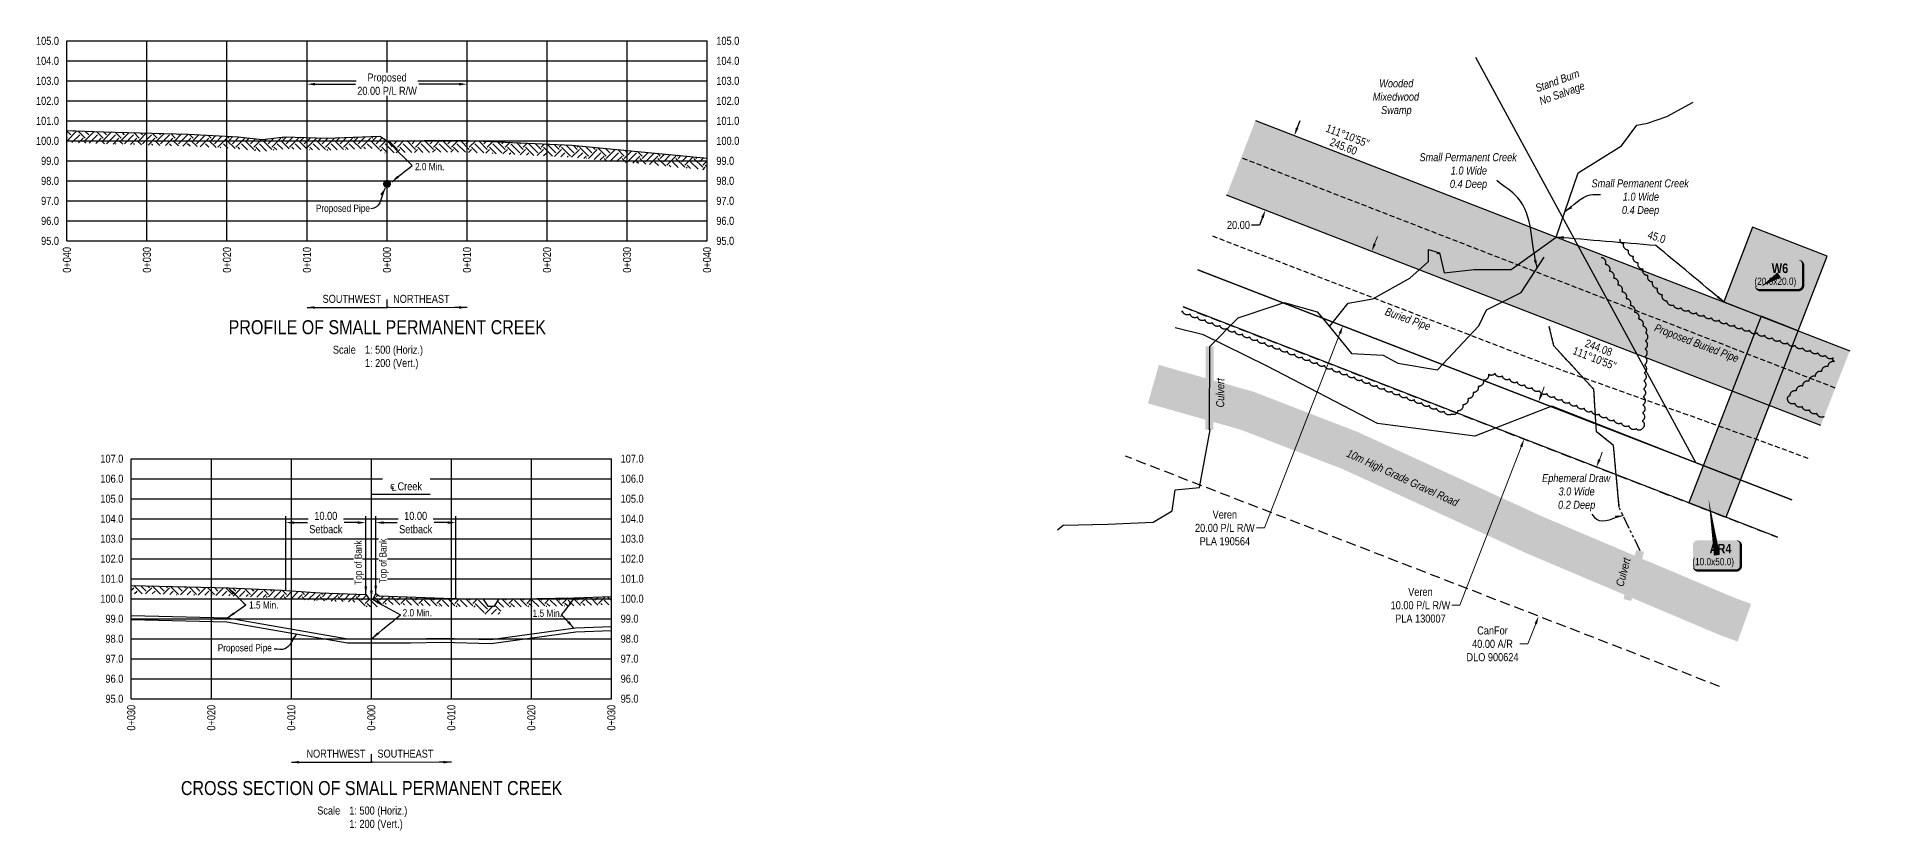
# Model space of a CAD drawing. Extents: x 473254 to 483871, y 6040471 to 6049084.
# Drawn here: x 478036 to 480328, y 6042218 to 6043209 of the extents above; entities that cross this region are included whole.
import ezdxf
from ezdxf.enums import TextEntityAlignment as Align

# ---------------------------------------------------------------- set-up
doc = ezdxf.new("R2010")
doc.units = 0
doc.header["$LTSCALE"] = 5
doc.header["$PDSIZE"] = 0.5
for name, pattern in [('0', [1, 1, 0]), ('foc-ACCESSROAD', [3.75, 2.5, -1.25]), ('foc-TOPO', [1, 0.2, -0.8]), ('foc-TOPO-ephemeral', [6.25, 3.125, -0.625, 0.625, -0.625, 0.625, -0.625]), ('UG_PIPE', [1.875, 1.25, -0.625])]:
    doc.linetypes.add(name, pattern=pattern)
doc.layers.get('Defpoints').update_dxf_attribs({"color": 9})
for name, color, linetype, lineweight in [('AS-GENERAL', 48, 'Continuous', 18), ('C-RW-T', 13, 'Continuous', 9), ('F-AR-T', 190, 'Continuous', 9), ('T-TEXT', 48, 'Continuous', 18), ('T-TIE-T', 201, 'Continuous', 18)]:
    doc.layers.add(name, color=color, linetype=linetype, lineweight=lineweight)
for name, color, linetype in [('AS-PIPE-UG', 44, 'UG_PIPE'), ('AS-PIPE-UG-T', 44, 'Continuous'), ('AS-ROADS', 254, 'Continuous'), ('C-RW', 13, 'Continuous'), ('CG-NOTES', 7, 'Continuous'), ('DETAIL-T', 7, 'Continuous'), ('F-AR', 190, 'foc-ACCESSROAD'), ('L-BD', 7, 'Continuous'), ('L-BD1', 253, 'Continuous'), ('L-DETAIL-T', 3, 'Continuous'), ('L-MON', 1, 'Continuous'), ('P-CROSSINGS-GRID', 8, 'Continuous'), ('P-CROSSINGS-GROUND', 48, 'foc-TOPO'), ('P-CROSSINGS-LINE', 3, 'Continuous'), ('P-PROPOSED', 10, 'Continuous'), ('P-PROPOSED-H', 21, 'Continuous'), ('P-TEMP-BLOCKS', 250, 'Continuous'), ('P-TEMP-H', 41, 'Continuous'), ('P-TEMP_ACCESS ROAD', 46, 'Continuous'), ('P-TEMP_WORKSPACE', 46, 'Continuous'), ('P-TXT', 4, 'Continuous'), ('S-T7', 7, 'Continuous'), ('T-BUSH', 110, '0'), ('T-CREEK', 160, 'Continuous'), ('T-DRAW', 143, 'foc-TOPO-ephemeral'), ('T-GENERAL', 48, 'foc-TOPO'), ('T-SLOPE', 48, 'Continuous'), ('T-WATER', 160, 'Continuous'), ('T-WATER-T', 170, 'Continuous'), ('WETLAND', 143, 'Continuous'), ('WETLAND-T', 146, 'Continuous')]:
    doc.layers.add(name, color=color, linetype=linetype)
doc.styles.add('140', font='ARIALN.TTF', dxfattribs={"height": 15})
doc.styles.add('80', font='ARIALN.TTF', dxfattribs={"height": 10})
doc.styles.add('80CG', font='ARIALN.TTF', dxfattribs={"height": 10})
doc.styles.add('80L', font='ARIALN.TTF', dxfattribs={"height": 10})
doc.styles.add('80LS', font='ARIALNI.TTF', dxfattribs={"height": 10})
doc.styles.add('BOLD', font='ARIALNB.TTF')
doc.styles.add('foc-LtypeFont', font='ARIALN.TTF', dxfattribs={"height": 7.35})
doc.linetypes.add('foc-TOPO-flowdirection-NOLINE', pattern='A,0,[">",foc-LtypeFont,S=0.3,R=0,X=0,Y=-0.945],-20,[">",foc-LtypeFont,S=0.3,R=0,X=0,Y=-0.945],0', length=20)
doc.dimstyles.new('Compass 5 000', dxfattribs={"dimscale": 5, "dimtxt": 9, "dimasz": 2, "dimexe": 0.2, "dimexo": 0.0625, "dimgap": 0.5, "dimtad": 0, "dimtih": 1, "dimtoh": 1, "dimzin": 0, "dimdsep": 46, "dimtxsty": '80CG', "dimcen": 0.1, "dimse1": 1, "dimse2": 1, "dimclrd": 256, "dimclrt": 256, "dimaunit": 1, "dimadec": 4, "dimazin": 0, "dimtfac": 0.06, "dimtofl": 0, "dimtmove": 0, "dimatfit": 1, "dimfxl": 0.2, "dimtolj": 1, "dimtzin": 0, "dimlwd": -1, "dimarcsym": 0})

# ---------------------------------------------------------------- blocks, each defined once
blk = doc.blocks.new('*D462')
at = {"transparency": 16777216}
for p, q in [((478469.2, 6042602), (478486.2, 6042602)), ((478549.1, 6042602), (478532.1, 6042602))]:
    blk.add_line(p, q, dxfattribs=at)
for points in [[(478469.2, 6042603.6), (478469.2, 6042600.3), (478459.2, 6042602)], [(478549.1, 6042603.6), (478549.1, 6042600.3), (478559.1, 6042602)]]:
    blk.add_solid(points, dxfattribs=at)
at = {"layer": 'Defpoints', "color": 0, "transparency": 16777216}
for p in [(478459.2, 6042594.6), (478559.1, 6042602), (478559.1, 6042594.6)]:
    blk.add_point(p, dxfattribs=at)
at = {"transparency": 16777216, "insert": (478509.1, 6042602), "char_height": 10, "attachment_point": 5, "style": '80CG', "bg_fill": 3, "box_fill_scale": 1.1, "bg_fill_color": 256, "bg_fill_true_color": 13158600, "bg_fill_transparency": 0}
blk.add_mtext('\\A1;10.00\\PSetback', dxfattribs=at)
blk = doc.blocks.new('*D463')
at = {"transparency": 16777216}
for p, q in [((478356.9, 6042602), (478373.9, 6042602)), ((478436.8, 6042602), (478419.8, 6042602))]:
    blk.add_line(p, q, dxfattribs=at)
for points in [[(478356.9, 6042603.6), (478356.9, 6042600.3), (478346.9, 6042602)], [(478436.8, 6042603.6), (478436.8, 6042600.3), (478446.8, 6042602)]]:
    blk.add_solid(points, dxfattribs=at)
at = {"layer": 'Defpoints', "color": 0, "transparency": 16777216}
for p in [(478446.8, 6042602), (478346.9, 6042589.8), (478446.8, 6042589.8)]:
    blk.add_point(p, dxfattribs=at)
at = {"transparency": 16777216, "insert": (478396.9, 6042602), "char_height": 10, "attachment_point": 5, "style": '80CG', "bg_fill": 3, "box_fill_scale": 1.1, "bg_fill_color": 256, "bg_fill_true_color": 13158600, "bg_fill_transparency": 0}
blk.add_mtext('\\A1;10.00\\PSetback', dxfattribs=at)
blk = doc.blocks.new('*D465')
at = {"transparency": 16777216}
for p, q in [((478383.4, 6043149.6), (478433.8, 6043149.6)), ((478563.3, 6043149.6), (478512.9, 6043149.6))]:
    blk.add_line(p, q, dxfattribs=at)
for points in [[(478383.4, 6043151.3), (478383.4, 6043148), (478373.4, 6043149.6)], [(478563.3, 6043151.3), (478563.3, 6043148), (478573.3, 6043149.6)]]:
    blk.add_solid(points, dxfattribs=at)
at = {"layer": 'Defpoints', "color": 0, "transparency": 16777216}
for p in [(478573.3, 6043149.6), (478373.4, 6043140.2), (478573.3, 6043140.2)]:
    blk.add_point(p, dxfattribs=at)
at = {"transparency": 16777216, "insert": (478473.4, 6043149.6), "char_height": 10, "attachment_point": 5, "style": '80CG', "bg_fill": 3, "box_fill_scale": 1.1, "bg_fill_color": 256, "bg_fill_true_color": 13158600, "bg_fill_transparency": 0}
blk.add_mtext('\\A1;Proposed\\P20.00 P/L R/W', dxfattribs=at)
blk = doc.blocks.new('PLIA')
at = {"color": 255, "const_width": 1}
blk.add_lwpolyline([(-0.5, 0, 1), (0.5, 0, 1)], format="xyb", close=True, dxfattribs=at)
blk = doc.blocks.new('PLIAA')
blk.add_blockref('PLIA', (0, 0))
blk = doc.blocks.new('PLIB')
at = {"color": 1}
blk.add_circle((0, 0), 0.8, dxfattribs=at)
blk = doc.blocks.new('PLIBB')
blk.add_blockref('PLIB', (0, 0))
blk = doc.blocks.new('PLICC')
for name in ['PLIAA', 'PLIBB']:
    blk.add_blockref(name, (0, 0))
blk = doc.blocks.new('PLI')
blk.add_blockref('PLICC', (0, 0))
blk = doc.blocks.new('*U467')
at = {"true_color": 0xff8aff}
h = blk.add_hatch(color=211, dxfattribs=at)
edge = h.paths.add_edge_path()
edge.add_line((-24, -19.1), (24, -19.1))
edge.add_arc((24, -13.1), 6, 270, 360)
edge.add_line((30, -13.1), (30, 12.5))
edge.add_arc((24, 12.5), 6, 0, 90)
edge.add_line((24, 18.5), (-24, 18.5))
edge.add_arc((-24, 12.5), 6, 90, 180)
edge.add_line((-30, 12.5), (-30, -13.1))
edge.add_arc((-24, -13.1), 6, 180, 270)
at = {"color": 250, "flags": 128}
blk.add_lwpolyline([(-24, -19.1, 3, 3, 0), (24, -19.1, 3, 3, 0.414214), (30, -13.1, 3, 3, 0), (30, 12.5, 3, 0, 0.414214), (24, 18.5, 0, 0, 0), (-24, 18.5, 0, 0, 0.414214), (-30, 12.5, 0, 0, 0), (-30, -13.1, 0, 3, 0.414214)], format="xyseb", close=True, dxfattribs=at)
at = {"flags": 128}
blk.add_lwpolyline([(-22.2, -14.5, 0, 7.5, 0), (0, 0, 0, 0, 0)], format="xyseb", dxfattribs=at)
at = {"color": 250}
for tag, p, height, style in [('TEMP_AREA_W1_001', (-9.2, 2.2), 12, 'BOLD'), ('ENTER_TEXT_001', (-30.7, -12.5), 9, '80')]:
    blk.add_attdef(tag, p, '', height=height, dxfattribs=dict(at, style=style))
blk = doc.blocks.new('*D466')
at = {"layer": 'C-RW-T', "transparency": 16777216}
for p, q in [((479915.2, 6042762.1), (479918.8, 6042771.4)), ((479889.9, 6042696.8), (479813.2, 6042498.7)), ((479813.2, 6042498.7), (479803.2, 6042498.7))]:
    blk.add_line(p, q, dxfattribs=at)
for points in [[(479913.6, 6042762.7), (479916.7, 6042761.5), (479911.6, 6042752.8)], [(479888.4, 6042697.4), (479891.5, 6042696.2), (479893.5, 6042706.2)]]:
    blk.add_solid(points, dxfattribs=at)
at = {"layer": 'Defpoints', "color": 0, "transparency": 16777216}
for p in [(479911.6, 6042752.8), (480325.1, 6042592.7), (480307.1, 6042546.1)]:
    blk.add_point(p, dxfattribs=at)
at = {"layer": 'C-RW-T', "transparency": 16777216, "insert": (479764.1, 6042498.7), "char_height": 10, "width": 371.738, "attachment_point": 5, "style": '80CG'}
blk.add_mtext('\\A1;Veren\\P10.00 P/L R/W\\PPLA 130007', dxfattribs=at)
blk = doc.blocks.new('*D468')
at = {"layer": 'Defpoints', "color": 0, "transparency": 16777216}
for p in [(480285.9, 6042554.3), (479911.7, 6042484.9), (480213.7, 6042367.9)]:
    blk.add_point(p, dxfattribs=at)
at = {"layer": 'F-AR-T', "transparency": 16777216}
for p, q in [((479987.6, 6042680.6), (479991.2, 6042690)), ((479908.1, 6042475.6), (479898.4, 6042450.5)), ((479898.4, 6042450.5), (479888.4, 6042450.5))]:
    blk.add_line(p, q, dxfattribs=at)
for points in [[(479986, 6042681.2), (479989.1, 6042680), (479984, 6042671.3)], [(479906.6, 6042476.2), (479909.7, 6042475), (479911.7, 6042484.9)]]:
    blk.add_solid(points, dxfattribs=at)
at = {"layer": 'F-AR-T', "transparency": 16777216, "insert": (479854.1, 6042450.5), "char_height": 10, "attachment_point": 5, "style": '80CG'}
blk.add_mtext('\\A1;CanFor\\P40.00 A/R\\PDLO 900624', dxfattribs=at)
blk = doc.blocks.new('*D469')
at = {"layer": 'C-RW-T', "transparency": 16777216}
for p, q in [((479706.9, 6042950.2), (479710.5, 6042959.5)), ((479663.6, 6042838.3), (479569.4, 6042595.3)), ((479569.4, 6042595.3), (479559.4, 6042595.3))]:
    blk.add_line(p, q, dxfattribs=at)
for points in [[(479705.4, 6042950.8), (479708.5, 6042949.6), (479703.3, 6042940.9)], [(479662, 6042838.9), (479665.1, 6042837.7), (479667.2, 6042847.7)]]:
    blk.add_solid(points, dxfattribs=at)
at = {"layer": 'Defpoints', "color": 0, "transparency": 16777216}
for p in [(479667.2, 6042847.7), (480393.4, 6042673.4), (480357.3, 6042580.2)]:
    blk.add_point(p, dxfattribs=at)
at = {"layer": 'C-RW-T', "transparency": 16777216, "insert": (479519.8, 6042595.3), "char_height": 10, "attachment_point": 5, "style": '80CG'}
blk.add_mtext('\\A1;Veren\\P20.00 P/L R/W\\PPLA 190564', dxfattribs=at)
blk = doc.blocks.new('*D608')
at = {"layer": 'Defpoints', "color": 0, "transparency": 16777216}
for p in [(479606.6, 6043085.5), (479720, 6043041.6, -4149.3), (479683.9, 6042948.4, -4149.3)]:
    blk.add_point(p, dxfattribs=at)
at = {"layer": 'P-TXT', "transparency": 16777216}
for p, q in [((479610.2, 6043094.9), (479613.8, 6043104.2)), ((479566.8, 6042983), (479563.2, 6042973.7)), ((479563.2, 6042973.7), (479553.2, 6042973.7))]:
    blk.add_line(p, q, dxfattribs=at)
for points in [[(479608.6, 6043095.5), (479611.7, 6043094.3), (479606.6, 6043085.5)], [(479565.3, 6042983.6), (479568.4, 6042982.4), (479570.4, 6042992.4)]]:
    blk.add_solid(points, dxfattribs=at)
at = {"layer": 'P-TXT', "transparency": 16777216, "insert": (479536.8, 6042973.7), "char_height": 10, "attachment_point": 5, "style": '80CG'}
blk.add_mtext('\\A1;20.00', dxfattribs=at)
blk = doc.blocks.new('*U594')
at = {"true_color": 0xff8aff}
h = blk.add_hatch(color=211, dxfattribs=at)
edge = h.paths.add_edge_path()
edge.add_line((-24, -19.1), (24, -19.1))
edge.add_arc((24, -13.1), 6, 270, 360)
edge.add_line((30, -13.1), (30, 12.5))
edge.add_arc((24, 12.5), 6, 0, 90)
edge.add_line((24, 18.5), (-24, 18.5))
edge.add_arc((-24, 12.5), 6, 90, 180)
edge.add_line((-30, 12.5), (-30, -13.1))
edge.add_arc((-24, -13.1), 6, 180, 270)
at = {"flags": 128}
blk.add_lwpolyline([(-10.4, 70.4, 0, 7.5, 0), (0, 0, 0, 0, 0)], format="xyseb", dxfattribs=at)
at = {"color": 250, "flags": 128}
blk.add_lwpolyline([(-24, -19.1, 3, 3, 0), (24, -19.1, 3, 3, 0.414214), (30, -13.1, 3, 3, 0), (30, 12.5, 3, 0, 0.414214), (24, 18.5, 0, 0, 0), (-24, 18.5, 0, 0, 0.414214), (-30, 12.5, 0, 0, 0), (-30, -13.1, 0, 3, 0.414214)], format="xyseb", close=True, dxfattribs=at)
at = {"color": 250}
for tag, p, height, style in [('TEMP_AREA_W1_001', (-9.2, 2.2), 12, 'BOLD'), ('ENTER_TEXT_001', (-30.7, -12.5), 9, '80')]:
    blk.add_attdef(tag, p, '', height=height, dxfattribs=dict(at, style=style))

msp = doc.modelspace()

# ---------------------------------------------------------------- hatches: boundary and pattern name
at = {"layer": 'P-CROSSINGS-GROUND'}
h = msp.add_hatch(dxfattribs=at)
h.set_pattern_fill('EARTH', color=256, scale=2.498687, angle=45)
h.set_pattern_definition([(45, (-13485.397, 8277.328), (0, 22.438848553), [15.86666197, -15.86666197]), (45, (-13489.604, 8281.535), (0, 22.438848553), [15.86666197, -15.86666197]), (45, (-13493.812, 8285.742), (0, 22.438848553), [15.86666197, -15.86666197]), (135, (-13493.812, 8288.547), (-22.438848553, 0), [15.86666197, -15.86666197]), (135, (-13489.604, 8292.754), (-22.438848553, 0), [15.86666197, -15.86666197]), (135, (-13485.397, 8296.962), (-22.438848553, 0), [15.86666197, -15.86666197])])
h.paths.add_polyline_path([(478873.145, 6043057.305), (478704, 6043073.434), (478565.556, 6043079.909), (478473.355, 6043078.859), (478464.199, 6043084.509), (478397.704, 6043082.134), (478345.823, 6043083.909), (478317.189, 6043080.509), (478286.998, 6043083.959), (478225.071, 6043087.209), (478118.796, 6043090.209), (478073.565, 6043091.907), (478073.565, 6043076.905), (478118.304, 6043075.225), (478224.467, 6043072.228), (478285.753, 6043069.011), (478317.222, 6043065.415), (478346.454, 6043068.886), (478397.715, 6043067.132), (478460.193, 6043069.364), (478469.18, 6043063.818), (478565.291, 6043064.913), (478702.938, 6043058.475), (478872.205, 6043042.334), (478873.145, 6043042.278)])
h = msp.add_hatch(dxfattribs=at)
h.set_pattern_fill('EARTH', color=256, scale=2.498687, angle=45)
h.set_pattern_definition([(45, (251.553, 3174.68), (0, 22.438848553), [15.86666197, -15.86666197]), (45, (247.346, 3178.887), (0, 22.438848553), [15.86666197, -15.86666197]), (45, (243.139, 3183.094), (0, 22.438848553), [15.86666197, -15.86666197]), (135, (243.139, 3185.9), (-22.438848553, 0), [15.86666197, -15.86666197]), (135, (247.346, 3190.107), (-22.438848553, 0), [15.86666197, -15.86666197]), (135, (251.553, 3194.314), (-22.438848553, 0), [15.86666197, -15.86666197])])
h.paths.add_polyline_path([(478753.639, 6042499.523), (478707.921, 6042498.157), (478618.509, 6042496.296), (478612.866, 6042487.777), (478594.268, 6042487.777), (478588.095, 6042496.377), (478543.637, 6042497.559), (478466.205, 6042500.248), (478465.907, 6042496.929), (478445.532, 6042496.929), (478441.859, 6042502.334), (478389.136, 6042504.367), (478340.903, 6042507.668), (478274.835, 6042510.434), (478153.954, 6042513.471), (478153.954, 6042523.469), (478275.169, 6042520.424), (478341.453, 6042517.649), (478389.67, 6042514.349), (478446.726, 6042512.149), (478446.831, 6042512.324), (478448.701, 6042510.049), (478450.825, 6042506.924), (478456.768, 6042506.924), (478456.848, 6042507.824), (478459.165, 6042513.324), (478459.273, 6042513.399), (478463.333, 6042510.349), (478543.943, 6042507.549), (478593.322, 6042506.236), (478599.397, 6042497.771), (478607.498, 6042497.771), (478613.067, 6042506.179), (478707.668, 6042508.149), (478753.639, 6042509.522)])
at = {"layer": 'P-PROPOSED-H'}
h = msp.add_hatch(color=256, dxfattribs=at)
h.dxf.hatch_style = 1
h.paths.add_polyline_path([(479558.177, 6043104.299), (479522.062, 6043011.105), (480264.241, 6042723.491), (480300.357, 6042816.686)])
at = {"layer": 'P-TEMP-H'}
h = msp.add_hatch(color=256, dxfattribs=at)
h.dxf.hatch_style = 1
h.paths.add_polyline_path([(480236.08, 6042841.594), (480272.195, 6042934.789), (480179.001, 6042970.904), (480142.886, 6042877.71)])
h = msp.add_hatch(color=256, dxfattribs=at)
h.dxf.hatch_style = 1
h.paths.add_polyline_path([(480145.792, 6042608.608), (480236.08, 6042841.594), (480189.483, 6042859.652), (480099.195, 6042626.666)])

# ---------------------------------------------------------------- linework, layer by layer
for p, q in [((478373.407, 6043082.965), (478373.407, 6043171.519)), ((478573.302, 6043079.546), (478573.302, 6043171.519)), ((478346.883, 6042517.277), (478346.883, 6042609.84)), ((478559.112, 6042507.146), (478559.112, 6042609.937))]:
    msp.add_line(p, q)
at = {"layer": 'AS-GENERAL', "const_width": 9.995, "flags": 128}
for points in [[(479500.575, 6042718.003), (479501.01, 6042822.093)], [(480022.575, 6042505.323), (480038.49, 6042566.678)]]:
    msp.add_lwpolyline(points, dxfattribs=at)
at = {"layer": 'AS-PIPE-UG', "elevation": -4149.31}
msp.add_lwpolyline([(480282.299, 6042770.089), (479540.12, 6043057.702)], dxfattribs=at)
at = {"layer": 'AS-PIPE-UG', "flags": 128}
msp.add_lwpolyline([(480248.221, 6042682.152), (480186.24, 6042704.983), (479934.97, 6042794.298), (479502.437, 6042960.462)], dxfattribs=at)
at = {"layer": 'AS-ROADS', "const_width": 49.974, "flags": 128}
msp.add_lwpolyline([(480168.709, 6042476.973), (480148.63, 6042484.198), (479908.755, 6042585.633), (479676.6, 6042691.898), (479548.095, 6042741.573), (479430.556, 6042774.975)], dxfattribs=at)
at = {"layer": 'C-RW'}
for points in [[(480228.126, 6042630.297), (479485.947, 6042917.91)], [(479485.947, 6042917.91), (480228.126, 6042630.297)], [(480210.069, 6042583.7), (479467.889, 6042871.313)]]:
    msp.add_lwpolyline(points, dxfattribs=at)
at = {"layer": 'CG-NOTES'}
for p, q in [((478473.355, 6042870.759), (478473.355, 6042880.754)), ((478453.796, 6042302.739), (478453.796, 6042312.733))]:
    msp.add_line(p, q, dxfattribs=at)
at = {"layer": 'F-AR', "flags": 128}
for points in [[(479467.889, 6042871.313), (480210.069, 6042583.7)], [(480137.838, 6042397.311), (479395.659, 6042684.924)]]:
    msp.add_lwpolyline(points, dxfattribs=at)
at = {"layer": 'P-CROSSINGS-GRID', "color": 8}
for p, q in [((478073.565, 6043203.793), (478873.145, 6043203.793)), ((478073.565, 6042953.924), (478073.565, 6043203.793)), ((478173.512, 6042953.924), (478173.512, 6043203.793)), ((478273.46, 6042953.924), (478273.46, 6043203.793)), ((478373.407, 6042953.924), (478373.407, 6043203.793)), ((478473.355, 6042953.924), (478473.355, 6043203.793)), ((478573.302, 6042953.924), (478573.302, 6043203.793)), ((478673.25, 6042953.924), (478673.25, 6043203.793)), ((478773.197, 6042953.924), (478773.197, 6043203.793)), ((478873.145, 6042953.924), (478873.145, 6043203.793)), ((478073.565, 6043178.806), (478873.145, 6043178.806)), ((478073.565, 6043153.819), (478873.145, 6043153.819)), ((478073.565, 6043128.832), (478873.145, 6043128.832)), ((478073.565, 6043103.846), (478873.145, 6043103.846)), ((478073.565, 6043078.859), (478873.145, 6043078.859)), ((478073.565, 6043053.872), (478873.145, 6043053.872)), ((478073.565, 6043028.885), (478873.145, 6043028.885)), ((478073.565, 6043003.898), (478873.145, 6043003.898)), ((478073.565, 6042978.911), (478873.145, 6042978.911)), ((478073.565, 6042953.924), (478873.145, 6042953.924)), ((478153.954, 6042681.832), (478753.639, 6042681.832)), ((478153.954, 6042381.99), (478153.954, 6042681.832)), ((478253.901, 6042381.99), (478253.901, 6042681.832)), ((478353.849, 6042381.99), (478353.849, 6042681.832)), ((478453.796, 6042381.99), (478453.796, 6042681.832)), ((478553.744, 6042381.99), (478553.744, 6042681.832)), ((478653.691, 6042381.99), (478653.691, 6042681.832)), ((478753.639, 6042381.99), (478753.639, 6042681.832)), ((478153.954, 6042656.845), (478753.639, 6042656.845)), ((478153.954, 6042631.858), (478753.639, 6042631.858)), ((478153.954, 6042606.871), (478753.639, 6042606.871)), ((478153.954, 6042581.885), (478753.639, 6042581.885)), ((478153.954, 6042556.898), (478753.639, 6042556.898)), ((478153.954, 6042531.911), (478753.639, 6042531.911)), ((478153.954, 6042506.924), (478753.639, 6042506.924)), ((478153.954, 6042481.937), (478753.639, 6042481.937)), ((478153.954, 6042456.95), (478753.639, 6042456.95)), ((478153.954, 6042431.963), (478753.639, 6042431.963)), ((478153.954, 6042406.976), (478753.639, 6042406.976)), ((478153.954, 6042381.99), (478753.639, 6042381.99))]:
    msp.add_line(p, q, dxfattribs=at)
at = {"layer": 'P-CROSSINGS-LINE', "color": 3, "flags": 128}
for points in [[(478073.565, 6043091.907), (478118.796, 6043090.209), (478225.071, 6043087.209), (478286.998, 6043083.959), (478317.189, 6043080.509), (478345.823, 6043083.909), (478397.704, 6043082.134), (478464.199, 6043084.509), (478473.355, 6043078.859), (478565.556, 6043079.909), (478704, 6043073.434), (478873.145, 6043057.305)], [(478153.954, 6042523.469), (478275.169, 6042520.424), (478341.453, 6042517.649), (478389.67, 6042514.349), (478446.726, 6042512.149), (478446.831, 6042512.324), (478448.701, 6042510.049), (478450.825, 6042506.924), (478456.768, 6042506.924), (478456.848, 6042507.824), (478459.165, 6042513.324), (478459.273, 6042513.399), (478463.333, 6042510.349), (478543.943, 6042507.549), (478593.322, 6042506.236), (478599.397, 6042497.771), (478607.498, 6042497.771), (478613.067, 6042506.179), (478707.668, 6042508.149), (478753.639, 6042509.522)]]:
    msp.add_lwpolyline(points, dxfattribs=at)
at = {"layer": 'P-PROPOSED', "elevation": -4149.31, "flags": 128}
for points in [[(479558.177, 6043104.299), (480300.357, 6042816.686)], [(480264.241, 6042723.491), (479522.062, 6043011.105)]]:
    msp.add_lwpolyline(points, dxfattribs=at)
at = {"layer": 'P-PROPOSED'}
for points in [[(478153.954, 6042485.977), (478273.915, 6042482.963), (478424.361, 6042456.95), (478502.465, 6042456.95), (478542.411, 6042457.598), (478603.055, 6042455.986), (478708.618, 6042470.68), (478753.639, 6042472.025)], [(478153.954, 6042480.978), (478273.274, 6042477.98), (478423.865, 6042451.953), (478502.506, 6042451.953), (478542.386, 6042452.6), (478603.335, 6042450.98), (478709.038, 6042465.693), (478753.639, 6042467.026)]]:
    msp.add_lwpolyline(points, dxfattribs=at)
at = {"layer": 'P-TEMP_ACCESS ROAD', "elevation": -4149.31}
msp.add_lwpolyline([(480145.792, 6042608.608), (480236.08, 6042841.594), (480189.483, 6042859.652), (480099.195, 6042626.666)], close=True, dxfattribs=at)
at = {"layer": 'P-TEMP_WORKSPACE', "elevation": -4149.31}
msp.add_lwpolyline([(480236.08, 6042841.594), (480272.195, 6042934.789), (480179.001, 6042970.904), (480142.886, 6042877.71)], close=True, dxfattribs=at)
at = {"layer": 'T-BUSH', "flags": 128}
for points in [[(480268.414, 6042734.258, -0.00782744), (480268.376, 6042734.445, -0.52056705), (480259.278, 6042738.583, -0.52056705), (480250.18, 6042742.721, -0.52056705), (480241.082, 6042746.859, -0.52056705), (480231.984, 6042750.997, -0.52056705), (480222.886, 6042755.134, -0.52056705), (480225.899, 6042760.656, -0.52056705), (480233.829, 6042766.739, -0.52056705), (480241.759, 6042772.823, -0.52056705), (480249.69, 6042778.906, -0.52056705), (480257.62, 6042784.989, -0.52056705), (480265.55, 6042791.073, -0.52056705), (480273.48, 6042797.156, -0.52056705), (480281.411, 6042803.239, -0.52056705), (480279.724, 6042807.693, -0.52056705), (480270.233, 6042810.824, -0.52056705), (480260.741, 6042813.955, -0.52056705), (480251.249, 6042817.086, -0.52056705), (480241.758, 6042820.218, -0.52056705), (480232.266, 6042823.349, -0.52056705), (480222.775, 6042826.48, -0.52056705), (480213.283, 6042829.611, -0.52056705), (480203.791, 6042832.742, -0.52056705), (480194.3, 6042835.874, -0.52056705), (480184.808, 6042839.005, -0.52056705), (480175.316, 6042842.136, -0.52056705), (480165.825, 6042845.267, -0.52056705), (480156.333, 6042848.398, -0.52056705), (480146.842, 6042851.529, -0.52056705), (480137.35, 6042854.661, -0.52056705), (480127.858, 6042857.792, -0.52056705), (480118.367, 6042860.923, -0.52056705), (480108.875, 6042864.054, -0.52056705), (480099.384, 6042867.185, -0.52056705), (480089.892, 6042870.316, -0.52056705), (480080.4, 6042873.448, -0.52056705), (480072.332, 6042878.568, -0.52056705), (480066.304, 6042886.541, -0.52056705), (480060.277, 6042894.513, -0.52056705), (480054.25, 6042902.486, -0.52056705), (480048.222, 6042910.459, -0.52056705), (480042.195, 6042918.432, -0.52056705), (480036.168, 6042926.405, -0.52056705), (480030.14, 6042934.377, -0.52056705), (480024.113, 6042942.35, -0.52056705), (480018.085, 6042950.323, -0.52056705), (480013.732, 6042956.081)], [(479989.723, 6042933.238, -0.52056705), (479994.919, 6042924.7, -0.52056705), (480000.115, 6042916.162, -0.52056705), (480005.311, 6042907.624, -0.52056705), (480010.507, 6042899.087, -0.52056705), (480015.703, 6042890.549, -0.52056705), (480020.899, 6042882.011, -0.52056705), (480026.095, 6042873.473, -0.52056705), (480031.291, 6042864.935, -0.52056705), (480036.487, 6042856.397, -0.52056705), (480041.683, 6042847.859, -0.52056705), (480045.452, 6042838.95, -0.52056705), (480045.07, 6042828.963, -0.52056705), (480044.688, 6042818.975, -0.52056705), (480044.306, 6042808.988, -0.52056705), (480043.925, 6042799, -0.52056705), (480043.543, 6042789.013, -0.52056705), (480043.161, 6042779.025, -0.52056705), (480042.779, 6042769.038, -0.52056705), (480042.397, 6042759.05, -0.52056705), (480042.016, 6042749.063, -0.52056705), (480041.634, 6042739.075, -0.52056705), (480041.252, 6042729.088, -0.52056705), (480040.87, 6042719.101, -0.52056705), (480033.901, 6042719.189, -0.52056705), (480024.599, 6042722.845, -0.52056705), (480015.296, 6042726.5, -0.52056705), (480005.994, 6042730.156, -0.52056705), (479996.692, 6042733.812, -0.52056705), (479987.39, 6042737.468, -0.52056705), (479978.088, 6042741.124, -0.52056705), (479968.786, 6042744.779, -0.52056705), (479959.484, 6042748.435, -0.52056705), (479950.181, 6042752.091, -0.52056705), (479940.879, 6042755.747, -0.52056705), (479931.577, 6042759.403, -0.52056705), (479922.275, 6042763.058, -0.52056705), (479912.973, 6042766.714, -0.52056705), (479903.671, 6042770.37, -0.52056705), (479894.368, 6042774.026, -0.52056705), (479885.066, 6042777.682, -0.52056705), (479875.764, 6042781.337, -0.52056705), (479866.462, 6042784.993, -0.52056705), (479857.16, 6042788.649, -0.52056705), (479849.081, 6042787.487, -0.52056705), (479842.65, 6042779.836, -0.52056705), (479836.219, 6042772.185, -0.52056705), (479829.787, 6042764.534, -0.52056705), (479823.356, 6042756.884, -0.52056705), (479816.925, 6042749.233, -0.52056705), (479810.494, 6042741.582, -0.52056705), (479803.148, 6042737.466, -0.52056705), (479793.813, 6042741.038, -0.52056705), (479784.478, 6042744.609, -0.52056705), (479775.143, 6042748.181, -0.52056705), (479765.808, 6042751.752, -0.52056705), (479756.474, 6042755.324, -0.52056705), (479747.139, 6042758.895, -0.52056705), (479737.804, 6042762.467, -0.52056705), (479728.469, 6042766.038, -0.52056705), (479719.134, 6042769.61, -0.52056705), (479709.799, 6042773.181, -0.52056705), (479700.464, 6042776.752, -0.52056705), (479691.13, 6042780.324, -0.52056705), (479681.795, 6042783.895, -0.52056705), (479672.46, 6042787.467, -0.52056705), (479663.125, 6042791.038, -0.52056705), (479653.79, 6042794.61, -0.52056705), (479644.455, 6042798.181, -0.52056705), (479635.121, 6042801.753, -0.52056705), (479625.786, 6042805.324, -0.52056705), (479616.451, 6042808.896, -0.52056705), (479607.116, 6042812.467, -0.52056705), (479597.781, 6042816.039, -0.52056705), (479588.446, 6042819.61, -0.52056705), (479579.111, 6042823.182, -0.52056705), (479569.777, 6042826.753, -0.52056705), (479560.442, 6042830.325, -0.52056705), (479551.107, 6042833.896, -0.52056705), (479541.772, 6042837.468, -0.52056705), (479532.437, 6042841.039, -0.52056705), (479523.102, 6042844.611, -0.52056705), (479513.767, 6042848.182, -0.52056705), (479504.433, 6042851.754, -0.52056705), (479495.098, 6042855.325, -0.52056705), (479485.763, 6042858.897, -0.52056705), (479476.428, 6042862.468, -0.52056705), (479467.093, 6042866.039, -0.07048046), (479465.555, 6042865.289, -0.07048046)]]:
    msp.add_lwpolyline(points, format="xyb", dxfattribs=at)
at = {"layer": 'T-CREEK', "linetype": 'foc-TOPO-flowdirection-NOLINE', "flags": 128}
msp.add_lwpolyline([(479310.881, 6042592.92), (479318.055, 6042598.913), (479373.59, 6042600.083), (479430.18, 6042602.558), (479453.88, 6042616.648), (479457.57, 6042642.928), (479488.18, 6042645.663), (479501.65, 6042718.073), (479500.575, 6042718.003), (479501.105, 6042822.083), (479501.01, 6042822.093), (479536.445, 6042857.618), (479593.825, 6042877.018), (479635.245, 6042865.153), (479650.63, 6042846.833), (479673.785, 6042875.908), (479704.59, 6042881.378), (479750.89, 6042907.453), (479774.015, 6042928.043), (479774.15, 6042943.138), (479787.885, 6042939.098), (479793.745, 6042913.828), (479831.24, 6042918.003), (479877.34, 6042918.253), (479933.485, 6042958.743), (479961.035, 6043038.818), (480015.365, 6043072.633), (480034.25, 6043098.273), (480047.78, 6043100.833), (480072.065, 6043109.163), (480104.633, 6043127.355)], dxfattribs=at)
at = {"layer": 'T-CREEK', "flags": 128}
msp.add_lwpolyline([(479310.881, 6042592.92), (479318.055, 6042598.913), (479373.59, 6042600.083), (479430.18, 6042602.558), (479453.88, 6042616.648), (479457.57, 6042642.928), (479488.18, 6042645.663), (479501.65, 6042718.073), (479500.575, 6042718.003), (479501.105, 6042822.083), (479501.01, 6042822.093), (479536.445, 6042857.618), (479593.825, 6042877.018), (479635.245, 6042865.153), (479650.63, 6042846.833), (479673.785, 6042875.908), (479704.59, 6042881.378), (479750.89, 6042907.453), (479774.015, 6042928.043), (479774.15, 6042943.138), (479787.885, 6042939.098), (479793.745, 6042913.828), (479831.24, 6042918.003), (479877.34, 6042918.253), (479933.485, 6042958.743), (479961.035, 6043038.818), (480015.365, 6043072.633), (480034.25, 6043098.273), (480047.78, 6043100.833), (480072.065, 6043109.163), (480104.633, 6043127.355)], dxfattribs=at)
at = {"layer": 'T-DRAW', "linetype": 'foc-TOPO-flowdirection-NOLINE', "flags": 128}
msp.add_lwpolyline([(480012.37, 6042620.748), (480005.385, 6042698.218), (479983.83, 6042715.543), (479980.87, 6042768.278), (479930.775, 6042822.813), (479925.07, 6042846.958)], dxfattribs=at)
at = {"layer": 'T-DRAW', "flags": 128}
msp.add_lwpolyline([(480038.49, 6042566.678), (480012.37, 6042620.748), (480005.385, 6042698.218), (479983.83, 6042715.543), (479980.87, 6042768.278), (479930.775, 6042822.813), (479925.07, 6042846.958)], dxfattribs=at)
at = {"layer": 'T-SLOPE', "flags": 128}
for points in [[(479788.28, 6042938.453), (479784.79, 6042937.758)], [(479787.55, 6042938.263), (479785.655, 6042937.668)]]:
    msp.add_lwpolyline(points, dxfattribs=at)
at = {"layer": 'T-WATER', "linetype": 'foc-TOPO-flowdirection-NOLINE', "flags": 128}
msp.add_lwpolyline([(479650.63, 6042846.833), (479652.05, 6042844.853), (479678.19, 6042813.088), (479717.36, 6042811.238), (479736.045, 6042801.098), (479785.225, 6042792.783), (479837.12, 6042847.653), (479846.575, 6042867.738), (479890, 6042889.453), (479918.535, 6042933.633)], dxfattribs=at)
at = {"layer": 'T-WATER', "flags": 128}
msp.add_lwpolyline([(479650.63, 6042846.833), (479652.05, 6042844.853), (479678.19, 6042813.088), (479717.36, 6042811.238), (479736.045, 6042801.098), (479785.225, 6042792.783), (479837.12, 6042847.653), (479846.575, 6042867.738), (479890, 6042889.453), (479918.535, 6042933.633)], dxfattribs=at)
at = {"layer": 'WETLAND', "flags": 128}
msp.add_lwpolyline([(479832.998, 6043183.459), (479885.837, 6043086.074), (480072.95, 6042741.22), (480107.981, 6042676.656), (480056.31, 6042696.96), (479928.27, 6042747.273), (479832.035, 6042710.051), (479710.326, 6042725.926), (479572.743, 6042797.364), (479493.154, 6042836.627), (479457.84, 6042845.381)], dxfattribs=at)

# ---------------------------------------------------------------- block references
at = {"layer": 'L-MON', "xscale": 4.997373850000045, "yscale": 4.997373850000045, "zscale": 4.997373850000045}
msp.add_blockref('PLI', (478473.355, 6043025.15), dxfattribs=at)
at = {"layer": 'P-TEMP-BLOCKS', "xscale": 0.99947477, "yscale": 0.99947477, "zscale": 0.99947477}
for name, p, values in [('*U467', (480212.065, 6042911.485), {'TEMP_AREA_W1_001': 'W6', 'ENTER_TEXT_001': '(20.0x20.0)'}), ('*U594', (480134.388, 6042561.256), {'TEMP_AREA_W1_001': 'AR4', 'ENTER_TEXT_001': '(10.0x50.0)'})]:
    msp.add_blockref(name, p, dxfattribs=at).add_auto_attribs(values)

# ---------------------------------------------------------------- texts
at = {"style": '80'}
for s, p in [('0+040', (478073.478, 6042946.26)), ('0+030', (478173.425, 6042946.26)), ('0+020', (478273.373, 6042946.26)), ('0+010', (478373.32, 6042946.26)), ('0+000', (478473.268, 6042946.26)), ('0+010', (478573.215, 6042946.26)), ('0+020', (478673.163, 6042946.26)), ('0+030', (478773.11, 6042946.26)), ('0+040', (478873.058, 6042946.26)), ('0+030', (478153.867, 6042374.325)), ('0+020', (478253.814, 6042374.325)), ('0+010', (478353.762, 6042374.325)), ('0+000', (478453.709, 6042374.325)), ('0+010', (478553.657, 6042374.325)), ('0+020', (478653.604, 6042374.325)), ('0+030', (478753.552, 6042374.325))]:
    msp.add_text(s, height=9.9947, rotation=90, dxfattribs=at).set_placement(p, align=Align.MIDDLE_RIGHT)
at = {"char_height": 8.9953, "attachment_point": 1, "style": '80L'}
for s, insert in [('2.0 Min.', (478508.315, 6043051.21)), ('1.5 Min.', (478301.03, 6042503.564)), ('2.0 Min.', (478492.849, 6042493.778)), ('1.5 Min.', (478655.269, 6042493.276))]:
    msp.add_mtext_dynamic_manual_height_columns(s, width=45.28694, gutter_width=44.976, heights=[0], dxfattribs=dict(at, insert=insert))
at = {"layer": 'AS-PIPE-UG-T', "attachment_point": 1, "style": '80L'}
for s, width, gutter_width, insert, char_height, rotation in [('{\\fArial Narrow|b0|i1|c0|p34;Buried Pipe}', 59.00487, 249.735, (479722.241, 6042871.062), 9.99475, 340.482961), ('\\pi0.32609;{\\fArial Narrow|b0|i1|c0|p34;Proposed Buried Pipe}', 111.20065, 49.947, (480058.578, 6042850.889), 9.9947, 339.232484)]:
    msp.add_mtext_dynamic_manual_height_columns(s, width=width, gutter_width=gutter_width, heights=[0], dxfattribs=dict(at, insert=insert, char_height=char_height, rotation=rotation))
at = {"layer": 'DETAIL-T', "char_height": 9.99475, "attachment_point": 1, "style": '80L'}
for insert in [(478405.735, 6042822.985), (478386.176, 6042247.308)]:
    msp.add_mtext_dynamic_manual_height_columns('Scale^I1: 500 (Horiz.)\\P^I1: 200 (Vert.)', width=216.99107, gutter_width=44.976, heights=[0], dxfattribs=dict(at, insert=insert))
at = {"layer": 'L-BD', "style": '80L'}
for s, height, p in [("111°10'55''", 9.99475, (479981.643, 6042807.282)), ('244.08', 9.9947, (479986.789, 6042820.562))]:
    msp.add_text(s, height=height, rotation=338.8174, dxfattribs=at).set_placement(p, align=Align.MIDDLE)
at = {"layer": 'L-BD1', "style": '80L'}
for s, height, p in [("111°10'55''", 9.99475, (479673.221, 6043085.174, -4149.31)), ('245.60', 9.9947, (479668.075, 6043071.894, -4149.31))]:
    msp.add_text(s, height=height, rotation=338.8174, dxfattribs=at).set_placement(p, align=Align.MIDDLE)
at = {"layer": 'L-DETAIL-T', "char_height": 17.49081, "attachment_point": 2, "rotation": 0, "style": '140'}
for s, insert, width in [('PROFILE OF SMALL PERMANENT CREEK', (478473.635, 6042854.842), 396.48608), ('CROSS SECTION OF SMALL PERMANENT CREEK', (478454.077, 6042279.165), 476.61451)]:
    msp.add_mtext(s, dxfattribs=dict(at, insert=insert, width=width))
at = {"layer": 'S-T7', "style": '80'}
for s, p in [('105.0', (478063.57, 6043203.793)), ('104.0', (478063.57, 6043178.806)), ('103.0', (478063.57, 6043153.819)), ('102.0', (478063.57, 6043128.832)), ('101.0', (478063.57, 6043103.846)), ('100.0', (478063.57, 6043078.859)), ('99.0', (478063.57, 6043053.872)), ('98.0', (478063.57, 6043028.885)), ('97.0', (478063.57, 6043003.898)), ('96.0', (478063.57, 6042978.911)), ('95.0', (478063.57, 6042953.924)), ('107.0', (478143.959, 6042681.832)), ('106.0', (478143.959, 6042656.845)), ('105.0', (478143.959, 6042631.858)), ('104.0', (478143.959, 6042606.871)), ('103.0', (478143.959, 6042581.885)), ('102.0', (478143.959, 6042556.898)), ('101.0', (478143.959, 6042531.911)), ('100.0', (478143.959, 6042506.924)), ('99.0', (478143.959, 6042481.937)), ('98.0', (478143.959, 6042456.95)), ('97.0', (478143.959, 6042431.963)), ('96.0', (478143.959, 6042406.976)), ('95.0', (478143.959, 6042381.99))]:
    msp.add_text(s, height=9.9947, dxfattribs=at).set_placement(p, align=Align.MIDDLE_RIGHT)
for s, p in [('105.0', (478884.669, 6043203.793)), ('104.0', (478884.669, 6043178.806)), ('103.0', (478884.669, 6043153.819)), ('102.0', (478884.669, 6043128.832)), ('101.0', (478884.669, 6043103.846)), ('100.0', (478884.669, 6043078.859)), ('99.0', (478884.669, 6043053.872)), ('98.0', (478884.669, 6043028.885)), ('97.0', (478884.669, 6043003.898)), ('96.0', (478884.669, 6042978.911)), ('95.0', (478884.669, 6042953.924)), ('107.0', (478765.163, 6042681.832)), ('106.0', (478765.163, 6042656.845)), ('105.0', (478765.163, 6042631.858)), ('104.0', (478765.163, 6042606.871)), ('103.0', (478765.163, 6042581.885)), ('102.0', (478765.163, 6042556.898)), ('101.0', (478765.163, 6042531.911)), ('100.0', (478765.163, 6042506.924)), ('99.0', (478765.163, 6042481.937)), ('98.0', (478765.163, 6042456.95)), ('97.0', (478765.163, 6042431.963)), ('96.0', (478765.163, 6042406.976)), ('95.0', (478765.163, 6042381.99))]:
    msp.add_text(s, height=9.9947, dxfattribs=at).set_placement(p, align=Align.MIDDLE_LEFT)
at = {"layer": 'T-GENERAL', "insert": (479675.031, 6042693.994), "char_height": 9.99475, "attachment_point": 1, "rotation": 335.404868, "style": '80L'}
msp.add_mtext_dynamic_manual_height_columns('{\\fArial Narrow|b0|i1|c0|p34;10m High Grade Gravel Road}', width=152.12783, gutter_width=249.735, heights=[0], dxfattribs=at)
at = {"layer": 'T-TEXT', "insert": (479933.395, 6043158.696), "char_height": 9.9947, "width": 59.00487, "attachment_point": 2, "rotation": 20, "style": '80LS'}
msp.add_mtext('Stand Burn\\PNo Salvage', dxfattribs=at)
at = {"layer": 'T-TEXT', "char_height": 9.99475, "attachment_point": 1, "style": '80L'}
for s, width, insert, rotation in [('\\pi0.56812;{\\fArial Narrow|b0|i1|c0|p34;Culvert}', 36.80644, (479508.969, 6042745.385), 89.760558), ('\\pi117.0331;{\\fArial Narrow|b0|i1|c0|p34;Culvert}', 269.73641, (479978.543, 6042410.573), 75.458415)]:
    msp.add_mtext_dynamic_manual_height_columns(s, width=width, gutter_width=250, heights=[0], dxfattribs=dict(at, insert=insert, rotation=rotation))
at = {"layer": 'T-TIE-T', "insert": (480050.145, 6042966.966, -4149.31), "char_height": 9.9947, "width": 21.82114, "attachment_point": 1, "rotation": 342.009391, "style": '80L'}
msp.add_mtext('45.0', dxfattribs=at)
at = {"layer": 'T-WATER-T', "char_height": 9.99475, "attachment_point": 1, "style": '80LS'}
for s, width, insert in [('\\pi0.45563;Small Permanent Creek\\P\\pi39.52105;1.0 Wide\\P\\pi38.41658;0.4 Deep', 122.24585, (479762.48, 6043063.415)), ('\\pi0.45563;Small Permanent Creek\\P\\pi39.52105;1.0 Wide\\P\\pi38.41658;0.4 Deep', 122.24585, (479977.374, 6043030.754)), ('\\pi0.32609;Ephemeral Draw\\P\\pi20.85418;3.0 Wide\\P\\pi20.28491;0.2 Deep', 85.98251, (479915.719, 6042662.575))]:
    msp.add_mtext_dynamic_manual_height_columns(s, width=width, gutter_width=250, heights=[0], dxfattribs=dict(at, insert=insert))
at = {"layer": 'WETLAND-T', "insert": (479704.223, 6043155.687), "char_height": 9.99475, "width": 58.56854, "attachment_point": 1, "style": '80L'}
msp.add_mtext('\\pi8.39825;{\\fArial Narrow|b0|i1|c0|p34;Wooded \\P\\pi0.32609;Mixedwood\\P\\pi10.72649;Swamp}', dxfattribs=at)

# ---------------------------------------------------------------- dimensions: what is measured, and where the dimension line sits
at = {"layer": 'C-RW-T', "color": 3}
dim = msp.add_linear_dim(base=(479667.196, 6042847.672), p1=(480393.387, 6042673.444), p2=(480357.272, 6042580.25), angle=248.817389, text='Veren\\P20.00 P/L R/W\\PPLA 190564', dimstyle='Compass 5 000', dxfattribs=at)
dim.commit()
dim.dimension.update_dxf_attribs({"geometry": '*D469', "text_midpoint": (479519.849, 6042595.28), "dimtype": 161})
at = {"layer": 'C-RW-T'}
dim = msp.add_linear_dim(base=(479911.584, 6042752.777), p1=(480307.081, 6042546.105), p2=(480325.12, 6042592.709), angle=68.84, text='Veren\\P10.00 P/L R/W\\PPLA 130007', dimstyle='Compass 5 000', dxfattribs=at)
dim.commit()
dim.dimension.update_dxf_attribs({"geometry": '*D466', "text_midpoint": (479764.134, 6042498.653), "dimtype": 161})
at = {"layer": 'F-AR-T', "color": 3}
dim = msp.add_linear_dim(base=(479911.741, 6042484.929), p1=(480285.918, 6042554.306), p2=(480213.688, 6042367.917), angle=248.817389, text='CanFor\\P40.00 A/R\\PDLO 900624', dimstyle='Compass 5 000', dxfattribs=at)
dim.commit()
dim.dimension.update_dxf_attribs({"geometry": '*D468', "text_midpoint": (479854.131, 6042450.505), "dimtype": 161})
at = {"layer": 'P-TXT'}
dim = msp.add_linear_dim(base=(479606.564, 6043085.548), p1=(479683.915, 6042948.382, -4149.31), p2=(479720.031, 6043041.577, -4149.31), angle=68.817389, text='20.00', dimstyle='Compass 5 000', dxfattribs=at)
dim.commit()
dim.dimension.update_dxf_attribs({"geometry": '*D608', "text_midpoint": (479536.83, 6042973.705), "dimtype": 161})

# ---------------------------------------------------------------- leaders
at = {"path_type": 1}
for points in [[(478473.355, 6043078.859), (478504.893, 6043048.121)], [(478479.415, 6043027.813), (478504.893, 6043048.121)], [(478446.831, 6042512.324), (478446.831, 6042609.84)], [(478459.165, 6042513.324), (478459.165, 6042609.937)], [(478275.169, 6042520.424), (478296.985, 6042499.122)], [(478453.796, 6042506.924), (478490.25, 6042486.849)], [(478707.668, 6042508.149), (478691.158, 6042487.145)], [(478273.915, 6042482.963), (478296.985, 6042499.122)], [(478454.455, 6042457.354), (478490.25, 6042486.849)], [(478706.414, 6042470.688), (478691.158, 6042487.145)]]:
    msp.add_leader(points, dimstyle='Compass 5 000', override={"dimgap": 0.5, "dimtad": 0}, dxfattribs=at)
at = {"layer": 'CG-NOTES', "path_type": 1}
for points in [[(478373.407, 6042870.759), (478473.355, 6042870.759)], [(478573.302, 6042870.759), (478473.355, 6042870.759)], [(478353.849, 6042302.739), (478453.796, 6042302.739)], [(478553.744, 6042302.739), (478453.796, 6042302.739)]]:
    msp.add_leader(points, dimstyle='Compass 5 000', override={"dimgap": 0.5, "dimtad": 0}, dxfattribs=at)
at = {"layer": 'T-TIE-T', "path_type": 1}
for points in [[(479933.52, 6042958.844, -4149.31), (480057.772, 6042948.502, -4149.31)], [(480142.886, 6042877.71, -4149.31), (480057.772, 6042948.502, -4149.31)]]:
    msp.add_leader(points, dimstyle='Compass 5 000', override={"dimgap": 0.5, "dimtad": 0}, dxfattribs=at)
at = {"layer": 'T-WATER-T', "path_type": 1}
for points in [[(479909.974, 6042920.378, 4152.817), (479885.731, 6043007.775, 4152.817), (479859.359, 6043029.23, 4152.817)], [(479944.453, 6042990.622), (479976.165, 6043011.404), (479988.822, 6043011.787)], [(480017.219, 6042610.71), (479984.494, 6042605.663), (479978.722, 6042612.396)]]:
    msp.add_leader(points, dimstyle='Compass 5 000', override={"dimgap": 0.5, "dimtad": 0}, dxfattribs=at)

# ---------------------------------------------------------------- next in the draw order: texts
at = {"char_height": 8.99527, "attachment_point": 1, "style": '80L', "bg_fill": 3, "box_fill_scale": 1.1, "bg_fill_color": 256, "bg_fill_transparency": 0}
for insert in [(478384.418, 6042999.161), (478261.897, 6042450.083)]:
    msp.add_mtext_dynamic_manual_height_columns('Proposed Pipe', width=67.24157, gutter_width=44.976, heights=[0], dxfattribs=dict(at, insert=insert))
at = {"color": 3, "char_height": 9.9947, "width": 78.39012, "attachment_point": 3, "style": '80', "bg_fill": 2}
for s, insert in [('SOUTHWEST', (478465.991, 6042886.432)), ('NORTHWEST', (478446.432, 6042318.411))]:
    msp.add_mtext(s, dxfattribs=dict(at, insert=insert))
at = {"char_height": 8.99527, "attachment_point": 1, "rotation": 90, "style": '80L', "bg_fill": 3, "box_fill_scale": 1.1, "bg_fill_color": 256, "bg_fill_transparency": 0}
for insert in [(478432.752, 6042524.173), (478463.709, 6042526.357)]:
    msp.add_mtext_dynamic_manual_height_columns('Top of Bank', width=55.62625, gutter_width=44.976, heights=[0], dxfattribs=dict(at, insert=insert))
at = {"layer": 'L-BD', "insert": (478472.729, 6042652.354), "char_height": 9.99475, "width": 49.13935, "attachment_point": 1, "style": '80', "bg_fill": 2}
msp.add_mtext('\\pi4.23179;{\\fISOCPEUR|b0|i0|c0|p34;℄} Creek', dxfattribs=at)

# ---------------------------------------------------------------- next in the draw order: dimensions: what is measured, and where the dimension line sits
at = {"color": 3}
dim = msp.add_linear_dim(base=(478573.302, 6043149.629), p1=(478373.407, 6043140.178), p2=(478573.302, 6043140.178), angle=0, text='Proposed\\P20.00 P/L R/W', dimstyle='Compass 5 000', override={"dimtfill": 1}, dxfattribs=at)
dim.commit()
dim.dimension.update_dxf_attribs({"geometry": '*D465', "text_midpoint": (478473.355, 6043149.629), "dimtype": 161})

# ---------------------------------------------------------------- next in the draw order: linework, layer by layer
msp.add_line((478453.796, 6042637.459), (478527.045, 6042637.459))

# ---------------------------------------------------------------- next in the draw order: texts
at = {"color": 3, "char_height": 9.9947, "width": 71.75873, "attachment_point": 1, "style": '80', "bg_fill": 2}
for s, insert in [('NORTHEAST', (478480.941, 6042886.432)), ('SOUTHEAST', (478461.382, 6042318.411))]:
    msp.add_mtext(s, dxfattribs=dict(at, insert=insert))

# ---------------------------------------------------------------- next in the draw order: leaders
at = {"color": 3, "path_type": 1}
msp.add_leader([(478471.078, 6043019.868), (478457.062, 6042994.799), (478453.228, 6042994.12)], dimstyle='Compass 5 000', override={"dimgap": 0.5, "dimtad": 0}, dxfattribs=at)
at = {"path_type": 1}
for points in [[(478453.796, 6042506.924), (478453.796, 6042637.459)], [(478359.985, 6042462.2), (478345.661, 6042444.303), (478332.53, 6042443.791)]]:
    msp.add_leader(points, dimstyle='Compass 5 000', override={"dimgap": 0.5, "dimtad": 0}, dxfattribs=at)

# ---------------------------------------------------------------- next in the draw order: dimensions: what is measured, and where the dimension line sits
at = {"color": 3}
dim = msp.add_linear_dim(base=(478446.831, 6042601.953), p1=(478346.883, 6042589.797), p2=(478446.831, 6042589.797), angle=0, text='10.00\\PSetback', dimstyle='Compass 5 000', override={"dimtfill": 1}, dxfattribs=at)
dim.commit()
dim.dimension.update_dxf_attribs({"geometry": '*D463', "text_midpoint": (478396.857, 6042601.953), "dimtype": 161})
dim = msp.add_aligned_dim(p1=(478459.165, 6042594.633), p2=(478559.112, 6042594.633), distance=7.32, text='10.00\\PSetback', dimstyle='Compass 5 000', override={"dimtfill": 1}, dxfattribs=at)
dim.commit()
dim.dimension.update_dxf_attribs({"geometry": '*D462', "text_midpoint": (478509.138, 6042601.953)})

doc.saveas('drawing.dxf')
